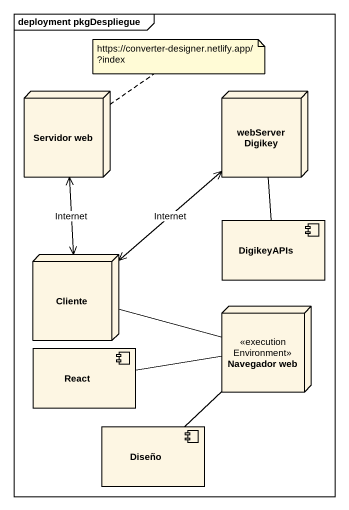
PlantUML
@startuml
mainframe deployment pkgDespliegue
node "Servidor web" as Servidor_web
node "webServer Digikey" as webServer_Digikey
component DigikeyAPIs
node Cliente
node "Navegador web" as Navegador_web <<executionEnvironment>>
component React
component Diseño
Servidor_web <--> Cliente : Internet
webServer_Digikey <--> Cliente : Internet
DigikeyAPIs -up- webServer_Digikey
Navegador_web -left- Cliente
React -right- Navegador_web
Diseño -up- Navegador_web
note top of Servidor_web : https://converter-designer.netlify.app/?index
@enduml
